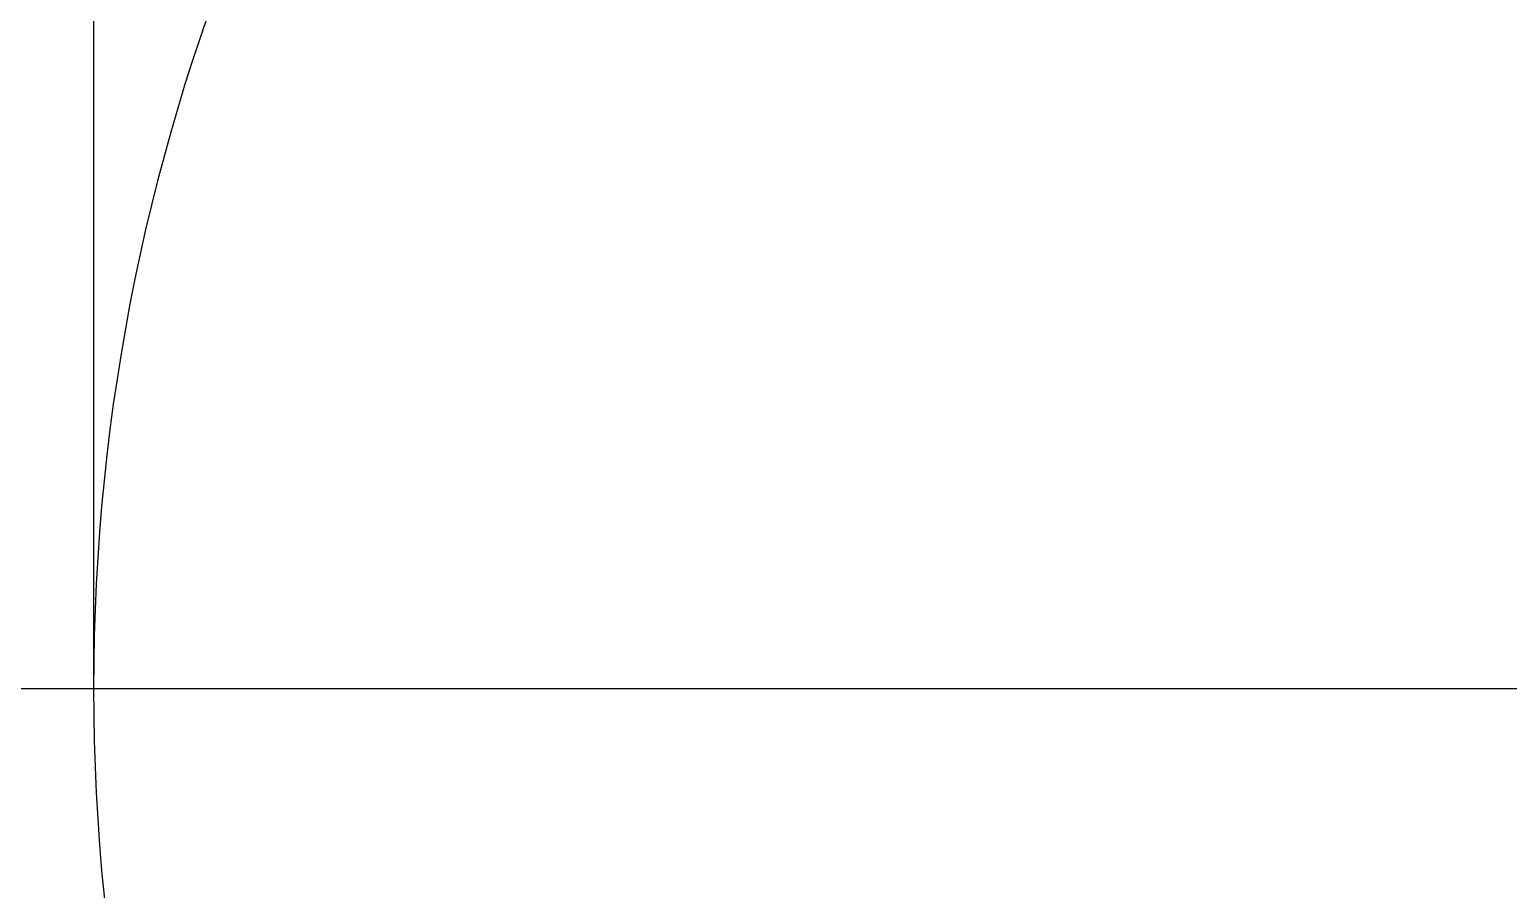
# Model space of a CAD drawing. Header units: millimetres. Extents: x -58 to 58, y -6 to 23.
# Drawn here: x 52.953 to 54.044, y -3.648 to -3.014 of the extents above; entities that cross this region are included whole.
import ezdxf

# ---------------------------------------------------------------- set-up
doc = ezdxf.new("R2010")
doc.units = ezdxf.units.MM
doc.header["$MEASUREMENT"] = 0
doc.layers.add('CL57_ASM', color=7, linetype='CONTINUOUS')

msp = doc.modelspace()

# ---------------------------------------------------------------- linework, layer by layer
at = {"layer": 'CL57_ASM'}
for p, q in [((53, -2.65625, -33.5), (53, -3.5, -33.5)), ((53, -2.65625, -33.5), (53, -3.5, -33.5)), ((53, -2.65625, -33.5), (53, -3.5, -33.5)), ((53, -2.65625, -33.5), (53, -3.5, -33.5)), ((53, -2.65625, -33.5), (53, -3.5, -33.5)), ((53, -2.65625, -33.5), (53, -3.5, -33.5)), ((-58, -3.5, -69.2), (58, -3.5, -69.2)), ((-58, -3.5, -69.2), (58, -3.5, -69.2)), ((-58, -3.5, -69.2), (58, -3.5, -69.2)), ((-58, -3.5, -69.2), (58, -3.5, -69.2)), ((-58, -3.5, -69.2), (58, -3.5, -69.2)), ((-58, -3.5, -69.2), (58, -3.5, -69.2)), ((-56, -3.5), (56, -3.5)), ((-56, -3.5), (56, -3.5)), ((-56, -3.5), (56, -3.5)), ((-56, -3.5), (56, -3.5)), ((-56, -3.5), (56, -3.5)), ((-56, -3.5), (56, -3.5))]:
    msp.add_line(p, q, dxfattribs=at)
for start, end in [(0, 180), (0, 180), (0, 180), (0, 180), (0, 180), (0, 180), (180, 0), (180, 0), (180, 0), (180, 0), (180, 0), (180, 0)]:
    msp.add_arc((54.5, -3.5, -33.5), 1.5, start, end, dxfattribs=at)

doc.saveas('drawing.dxf')
